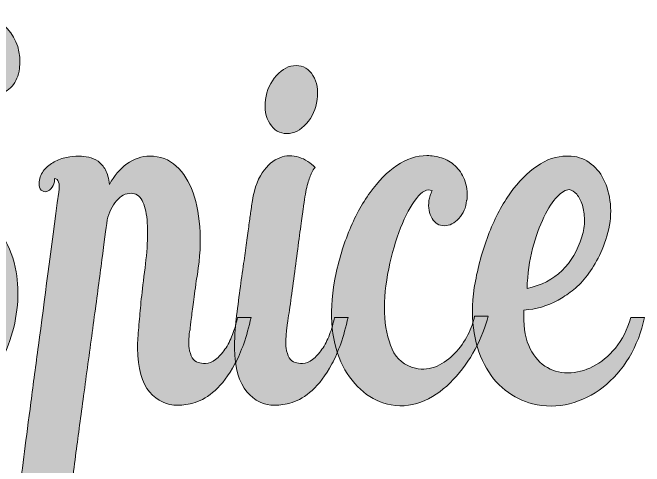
# Model space of a CAD drawing. Header units: inches. Extents: x 0.5 to 6.17, y -8.94 to -0.2.
# Drawn here: x 4.428 to 6.146, y -1.433 to -0.198 of the extents above; entities that cross this region are included whole.
import ezdxf

# ---------------------------------------------------------------- set-up
doc = ezdxf.new("R2010")
doc.units = ezdxf.units.IN
doc.header["$MEASUREMENT"] = 0
doc.layers.add('Layer 1', color=7, linetype='Continuous')

# ---------------------------------------------------------------- blocks, each defined once
blk = doc.blocks.new('block 20')
at = {"layer": 'Layer 1', "true_color": 0xf2f2f2}
h = blk.add_hatch(color=7, dxfattribs=at)
h.dxf.hatch_style = 2
edge = h.paths.add_edge_path()
edge.add_spline(control_points=[(4.1723, -0.4532), (4.168, -0.4826), (4.1705, -0.5094), (4.1799, -0.5337), (4.1892, -0.5579), (4.2027, -0.5807), (4.2204, -0.602), (4.2381, -0.6234), (4.2581, -0.6443), (4.2805, -0.6647), (4.3028, -0.6851), (4.3244, -0.7072), (4.3454, -0.731), (4.3663, -0.7547), (4.3852, -0.7806), (4.4022, -0.8086), (4.4191, -0.8366), (4.4308, -0.8682), (4.4373, -0.9033), (4.4423, -0.9318), (4.4434, -0.9622), (4.4405, -0.9945), (4.4377, -1.0268), (4.4308, -1.0588), (4.42, -1.0906), (4.4092, -1.1225), (4.3947, -1.1528), (4.3767, -1.1818), (4.3587, -1.2108), (4.3369, -1.2362), (4.3113, -1.258), (4.2857, -1.2798), (4.2568, -1.2967), (4.2247, -1.3086), (4.1927, -1.3204), (4.1571, -1.3254), (4.1182, -1.3235), (4.0756, -1.3245), (4.0389, -1.3133), (4.0079, -1.29), (3.9769, -1.2668), (3.9532, -1.2373), (3.937, -1.2017), (3.9208, -1.1661), (3.9128, -1.1272), (3.9132, -1.0849), (3.9136, -1.0427), (3.9239, -1.003), (3.9441, -0.966), (3.9527, -0.9498), (3.9626, -0.9368), (3.9738, -0.9268), (3.985, -0.9168), (3.9978, -0.9119), (4.0122, -0.9119), (4.0266, -0.9119), (4.0378, -0.9195), (4.0457, -0.9346), (4.0537, -0.9498), (4.0562, -0.9669), (4.0533, -0.9859), (4.0511, -0.9992), (4.047, -1.0087), (4.0409, -1.0144), (4.0347, -1.0201), (4.0282, -1.0251), (4.0214, -1.0294), (4.0145, -1.0336), (4.0082, -1.0386), (4.0025, -1.0443), (3.9967, -1.05), (3.9938, -1.0591), (3.9938, -1.0714), (3.9888, -1.1056), (3.9925, -1.1341), (4.0052, -1.1569), (4.0178, -1.1796), (4.0351, -1.196), (4.0571, -1.206), (4.0791, -1.216), (4.1036, -1.2193), (4.1306, -1.216), (4.1577, -1.2127), (4.1827, -1.2022), (4.2058, -1.1846), (4.2289, -1.1671), (4.248, -1.1421), (4.2631, -1.1098), (4.2783, -1.0776), (4.2851, -1.0372), (4.2837, -0.9888), (4.2823, -0.9622), (4.2738, -0.937), (4.2583, -0.9133), (4.2428, -0.8896), (4.2242, -0.866), (4.2026, -0.8428), (4.1809, -0.8195), (4.158, -0.7955), (4.1339, -0.7708), (4.1097, -0.7461), (4.0885, -0.7188), (4.0701, -0.6889), (4.0517, -0.659), (4.0383, -0.6258), (4.03, -0.5892), (4.0217, -0.5527), (4.0223, -0.5106), (4.0317, -0.4632), (4.0403, -0.4214), (4.0529, -0.3841), (4.0695, -0.3513), (4.0861, -0.3186), (4.1059, -0.2908), (4.129, -0.268), (4.1521, -0.2452), (4.1775, -0.2279), (4.2053, -0.216), (4.233, -0.2041), (4.2621, -0.1982), (4.2924, -0.1982), (4.3457, -0.1982), (4.3859, -0.2127), (4.413, -0.2417), (4.44, -0.2706), (4.451, -0.307), (4.446, -0.3506), (4.4438, -0.3696), (4.4371, -0.3855), (4.4259, -0.3983), (4.4148, -0.4112), (4.402, -0.4176), (4.3875, -0.4176), (4.3731, -0.4176), (4.3614, -0.4112), (4.3524, -0.3983), (4.3434, -0.3855), (4.3403, -0.3696), (4.3432, -0.3506), (4.3439, -0.3402), (4.3452, -0.3309), (4.347, -0.3228), (4.3488, -0.3148), (4.3497, -0.3077), (4.3497, -0.3015), (4.3497, -0.2953), (4.3481, -0.2892), (4.3448, -0.283), (4.3416, -0.2768), (4.3356, -0.2709), (4.327, -0.2652), (4.3241, -0.2623), (4.316, -0.2609), (4.3026, -0.2609), (4.2893, -0.2609), (4.2743, -0.2666), (4.2577, -0.278), (4.2411, -0.2894), (4.2247, -0.3086), (4.2085, -0.3357), (4.1923, -0.3627), (4.1802, -0.4019), (4.1723, -0.4532)], knot_values=[0, 0, 0, 0, 1, 1, 1, 2, 2, 2, 3, 3, 3, 4, 4, 4, 5, 5, 5, 6, 6, 6, 7, 7, 7, 8, 8, 8, 9, 9, 9, 10, 10, 10, 11, 11, 11, 12, 12, 12, 13, 13, 13, 14, 14, 14, 15, 15, 15, 16, 16, 16, 17, 17, 17, 18, 18, 18, 19, 19, 19, 20, 20, 20, 21, 21, 21, 22, 22, 22, 23, 23, 23, 24, 24, 24, 25, 25, 25, 26, 26, 26, 27, 27, 27, 28, 28, 28, 29, 29, 29, 30, 30, 30, 31, 31, 31, 32, 32, 32, 33, 33, 33, 34, 34, 34, 35, 35, 35, 36, 36, 36, 37, 37, 37, 38, 38, 38, 39, 39, 39, 40, 40, 40, 41, 41, 41, 42, 42, 42, 43, 43, 43, 44, 44, 44, 45, 45, 45, 46, 46, 46, 47, 47, 47, 48, 48, 48, 49, 49, 49, 50, 50, 50, 51, 51, 51, 52, 52, 52, 53, 53, 53, 54, 54, 54, 54], degree=3, periodic=1)
at = {"layer": 'Layer 1', "lineweight": 0}
blk.add_open_spline([(4.1723, -0.4532), (4.168, -0.4826), (4.1705, -0.5094), (4.1799, -0.5337), (4.1892, -0.5579), (4.2027, -0.5807), (4.2204, -0.602), (4.2381, -0.6234), (4.2581, -0.6443), (4.2805, -0.6647), (4.3028, -0.6851), (4.3244, -0.7072), (4.3454, -0.731), (4.3663, -0.7547), (4.3852, -0.7806), (4.4022, -0.8086), (4.4191, -0.8366), (4.4308, -0.8682), (4.4373, -0.9033), (4.4423, -0.9318), (4.4434, -0.9622), (4.4405, -0.9945), (4.4377, -1.0268), (4.4308, -1.0588), (4.42, -1.0906), (4.4092, -1.1225), (4.3947, -1.1528), (4.3767, -1.1818), (4.3587, -1.2108), (4.3369, -1.2362), (4.3113, -1.258), (4.2857, -1.2798), (4.2568, -1.2967), (4.2247, -1.3086), (4.1927, -1.3204), (4.1571, -1.3254), (4.1182, -1.3235), (4.0756, -1.3245), (4.0389, -1.3133), (4.0079, -1.29), (3.9769, -1.2668), (3.9532, -1.2373), (3.937, -1.2017), (3.9208, -1.1661), (3.9128, -1.1272), (3.9132, -1.0849), (3.9136, -1.0427), (3.9239, -1.003), (3.9441, -0.966), (3.9527, -0.9498), (3.9626, -0.9368), (3.9738, -0.9268), (3.985, -0.9168), (3.9978, -0.9119), (4.0122, -0.9119), (4.0266, -0.9119), (4.0378, -0.9195), (4.0457, -0.9346), (4.0537, -0.9498), (4.0562, -0.9669), (4.0533, -0.9859), (4.0511, -0.9992), (4.047, -1.0087), (4.0409, -1.0144), (4.0347, -1.0201), (4.0282, -1.0251), (4.0214, -1.0294), (4.0145, -1.0336), (4.0082, -1.0386), (4.0025, -1.0443), (3.9967, -1.05), (3.9938, -1.0591), (3.9938, -1.0714), (3.9888, -1.1056), (3.9925, -1.1341), (4.0052, -1.1569), (4.0178, -1.1796), (4.0351, -1.196), (4.0571, -1.206), (4.0791, -1.216), (4.1036, -1.2193), (4.1306, -1.216), (4.1577, -1.2127), (4.1827, -1.2022), (4.2058, -1.1846), (4.2289, -1.1671), (4.248, -1.1421), (4.2631, -1.1098), (4.2783, -1.0776), (4.2851, -1.0372), (4.2837, -0.9888), (4.2823, -0.9622), (4.2738, -0.937), (4.2583, -0.9133), (4.2428, -0.8896), (4.2242, -0.866), (4.2026, -0.8428), (4.1809, -0.8195), (4.158, -0.7955), (4.1339, -0.7708), (4.1097, -0.7461), (4.0885, -0.7188), (4.0701, -0.6889), (4.0517, -0.659), (4.0383, -0.6258), (4.03, -0.5892), (4.0217, -0.5527), (4.0223, -0.5106), (4.0317, -0.4632), (4.0403, -0.4214), (4.0529, -0.3841), (4.0695, -0.3513), (4.0861, -0.3186), (4.1059, -0.2908), (4.129, -0.268), (4.1521, -0.2452), (4.1775, -0.2279), (4.2053, -0.216), (4.233, -0.2041), (4.2621, -0.1982), (4.2924, -0.1982), (4.3457, -0.1982), (4.3859, -0.2127), (4.413, -0.2417), (4.44, -0.2706), (4.451, -0.307), (4.446, -0.3506), (4.4438, -0.3696), (4.4371, -0.3855), (4.4259, -0.3983), (4.4148, -0.4112), (4.402, -0.4176), (4.3875, -0.4176), (4.3731, -0.4176), (4.3614, -0.4112), (4.3524, -0.3983), (4.3434, -0.3855), (4.3403, -0.3696), (4.3432, -0.3506), (4.3439, -0.3402), (4.3452, -0.3309), (4.347, -0.3228), (4.3488, -0.3148), (4.3497, -0.3077), (4.3497, -0.3015), (4.3497, -0.2953), (4.3481, -0.2892), (4.3448, -0.283), (4.3416, -0.2768), (4.3356, -0.2709), (4.327, -0.2652), (4.3241, -0.2623), (4.316, -0.2609), (4.3026, -0.2609), (4.2893, -0.2609), (4.2743, -0.2666), (4.2577, -0.278), (4.2411, -0.2894), (4.2247, -0.3086), (4.2085, -0.3357), (4.1923, -0.3627), (4.1802, -0.4019), (4.1723, -0.4532)], degree=3, knots=[0, 0, 0, 0, 1, 1, 1, 2, 2, 2, 3, 3, 3, 4, 4, 4, 5, 5, 5, 6, 6, 6, 7, 7, 7, 8, 8, 8, 9, 9, 9, 10, 10, 10, 11, 11, 11, 12, 12, 12, 13, 13, 13, 14, 14, 14, 15, 15, 15, 16, 16, 16, 17, 17, 17, 18, 18, 18, 19, 19, 19, 20, 20, 20, 21, 21, 21, 22, 22, 22, 23, 23, 23, 24, 24, 24, 25, 25, 25, 26, 26, 26, 27, 27, 27, 28, 28, 28, 29, 29, 29, 30, 30, 30, 31, 31, 31, 32, 32, 32, 33, 33, 33, 34, 34, 34, 35, 35, 35, 36, 36, 36, 37, 37, 37, 38, 38, 38, 39, 39, 39, 40, 40, 40, 41, 41, 41, 42, 42, 42, 43, 43, 43, 44, 44, 44, 45, 45, 45, 46, 46, 46, 47, 47, 47, 48, 48, 48, 49, 49, 49, 50, 50, 50, 51, 51, 51, 52, 52, 52, 53, 53, 53, 54, 54, 54, 54], dxfattribs=at)
blk = doc.blocks.new('block 21')
at = {"layer": 'Layer 1', "true_color": 0xf2f2f2}
h = blk.add_hatch(color=7, dxfattribs=at)
h.dxf.hatch_style = 2
edge = h.paths.add_edge_path()
edge.add_spline(control_points=[(5.0766, -1.0272), (5.0643, -1.0804), (5.0495, -1.1227), (5.0322, -1.154), (5.0149, -1.1854), (4.9971, -1.2093), (4.9787, -1.2259), (4.9603, -1.2426), (4.9421, -1.2535), (4.9241, -1.2587), (4.906, -1.2639), (4.8905, -1.2665), (4.8775, -1.2665), (4.8472, -1.2665), (4.8215, -1.2544), (4.8002, -1.2302), (4.7789, -1.206), (4.7679, -1.1664), (4.7672, -1.1113), (4.7672, -1.0989), (4.7681, -1.0826), (4.7699, -1.0621), (4.7717, -1.0417), (4.7735, -1.0215), (4.7753, -1.0016), (4.7771, -0.9816), (4.7798, -0.957), (4.7834, -0.9275), (4.7878, -0.8962), (4.791, -0.8663), (4.7932, -0.8378), (4.7953, -0.8093), (4.7953, -0.7839), (4.7932, -0.7616), (4.791, -0.7393), (4.7865, -0.7217), (4.7796, -0.7089), (4.7728, -0.6961), (4.7629, -0.6896), (4.7499, -0.6896), (4.7348, -0.6896), (4.7214, -0.6965), (4.7099, -0.7103), (4.6983, -0.7241), (4.69, -0.7414), (4.685, -0.7623), (4.6814, -0.787), (4.6765, -0.8231), (4.6704, -0.8705), (4.6643, -0.918), (4.6574, -0.9698), (4.6498, -1.0258), (4.6423, -1.0819), (4.6345, -1.1391), (4.6266, -1.1975), (4.6186, -1.2559), (4.6114, -1.3093), (4.605, -1.3577), (4.5985, -1.4061), (4.5912, -1.4612), (4.5833, -1.5229), (4.5797, -1.5467), (4.5779, -1.5652), (4.5779, -1.5785), (4.5779, -1.5918), (4.5786, -1.6022), (4.5801, -1.6098), (4.5815, -1.6184), (4.5837, -1.6241), (4.5866, -1.6269), (4.5714, -1.6402), (4.5543, -1.6495), (4.5352, -1.6547), (4.5161, -1.6599), (4.4989, -1.6592), (4.4838, -1.6526), (4.4687, -1.6459), (4.4568, -1.6324), (4.4481, -1.612), (4.4395, -1.5915), (4.4377, -1.5619), (4.4427, -1.5229), (4.4492, -1.4745), (4.455, -1.4308), (4.46, -1.3919), (4.4651, -1.3529), (4.4708, -1.3083), (4.4773, -1.258), (4.4838, -1.2077), (4.4906, -1.1564), (4.4979, -1.1042), (4.5137, -0.9826), (4.5321, -0.8435), (4.553, -0.6868), (4.5566, -0.6621), (4.5527, -0.6498), (4.5411, -0.6498), (4.5411, -0.6498), (4.5411, -0.6583), (4.5411, -0.6583), (4.5397, -0.6659), (4.5366, -0.6723), (4.5319, -0.6775), (4.5272, -0.6828), (4.522, -0.6854), (4.5163, -0.6854), (4.5105, -0.6854), (4.506, -0.6828), (4.5027, -0.6775), (4.4995, -0.6723), (4.4986, -0.6659), (4.5, -0.6583), (4.5015, -0.646), (4.506, -0.6353), (4.5136, -0.6263), (4.5211, -0.6172), (4.5301, -0.6099), (4.5406, -0.6042), (4.551, -0.5985), (4.5622, -0.5944), (4.5741, -0.5921), (4.586, -0.5897), (4.5974, -0.5885), (4.6082, -0.5885), (4.6168, -0.5885), (4.6257, -0.5895), (4.6347, -0.5914), (4.6437, -0.5933), (4.6522, -0.5971), (4.6601, -0.6027), (4.668, -0.6084), (4.6747, -0.6163), (4.6801, -0.6263), (4.6855, -0.6362), (4.6893, -0.6493), (4.6915, -0.6654), (4.703, -0.6426), (4.7187, -0.6241), (4.7385, -0.6099), (4.7584, -0.5956), (4.7791, -0.5885), (4.8007, -0.5885), (4.8289, -0.5885), (4.8528, -0.5975), (4.8727, -0.6156), (4.8925, -0.6336), (4.9078, -0.6578), (4.9186, -0.6882), (4.9295, -0.7186), (4.9358, -0.7544), (4.9376, -0.7958), (4.9394, -0.8371), (4.9359, -0.881), (4.9273, -0.9275), (4.9237, -0.9541), (4.9208, -0.9757), (4.9186, -0.9923), (4.9165, -1.009), (4.9145, -1.0244), (4.9127, -1.0386), (4.9109, -1.0529), (4.91, -1.0614), (4.91, -1.0643), (4.91, -1.0643), (4.9089, -1.0657), (4.9089, -1.0657), (4.9067, -1.0847), (4.9064, -1.0997), (4.9078, -1.1106), (4.9093, -1.1215), (4.9122, -1.1303), (4.9165, -1.1369), (4.9208, -1.1436), (4.926, -1.1478), (4.9322, -1.1497), (4.9383, -1.1517), (4.945, -1.1526), (4.9522, -1.1526), (4.9615, -1.1526), (4.9707, -1.149), (4.9798, -1.1419), (4.9888, -1.1348), (4.9972, -1.1255), (5.0052, -1.1141), (5.0131, -1.1027), (5.02, -1.0894), (5.0257, -1.0742), (5.0315, -1.0591), (5.0362, -1.0434), (5.0398, -1.0272), (5.0398, -1.0272), (5.0766, -1.0272), (5.0766, -1.0272)], knot_values=[0, 0, 0, 0, 1, 1, 1, 2, 2, 2, 3, 3, 3, 4, 4, 4, 5, 5, 5, 6, 6, 6, 7, 7, 7, 8, 8, 8, 9, 9, 9, 10, 10, 10, 11, 11, 11, 12, 12, 12, 13, 13, 13, 14, 14, 14, 15, 15, 15, 16, 16, 16, 17, 17, 17, 18, 18, 18, 19, 19, 19, 20, 20, 20, 21, 21, 21, 22, 22, 22, 23, 23, 23, 24, 24, 24, 25, 25, 25, 26, 26, 26, 27, 27, 27, 28, 28, 28, 29, 29, 29, 30, 30, 30, 31, 31, 31, 32, 32, 32, 33, 33, 33, 34, 34, 34, 35, 35, 35, 36, 36, 36, 37, 37, 37, 38, 38, 38, 39, 39, 39, 40, 40, 40, 41, 41, 41, 42, 42, 42, 43, 43, 43, 44, 44, 44, 45, 45, 45, 46, 46, 46, 47, 47, 47, 48, 48, 48, 49, 49, 49, 50, 50, 50, 51, 51, 51, 52, 52, 52, 53, 53, 53, 54, 54, 54, 55, 55, 55, 56, 56, 56, 57, 57, 57, 58, 58, 58, 59, 59, 59, 60, 60, 60, 61, 61, 61, 62, 62, 62, 63, 63, 63, 64, 64, 64, 64], degree=3, periodic=1)
at = {"layer": 'Layer 1', "lineweight": 0}
blk.add_open_spline([(5.0766, -1.0272), (5.0643, -1.0804), (5.0495, -1.1227), (5.0322, -1.154), (5.0149, -1.1854), (4.9971, -1.2093), (4.9787, -1.2259), (4.9603, -1.2426), (4.9421, -1.2535), (4.9241, -1.2587), (4.906, -1.2639), (4.8905, -1.2665), (4.8775, -1.2665), (4.8472, -1.2665), (4.8215, -1.2544), (4.8002, -1.2302), (4.7789, -1.206), (4.7679, -1.1664), (4.7672, -1.1113), (4.7672, -1.0989), (4.7681, -1.0826), (4.7699, -1.0621), (4.7717, -1.0417), (4.7735, -1.0215), (4.7753, -1.0016), (4.7771, -0.9816), (4.7798, -0.957), (4.7834, -0.9275), (4.7878, -0.8962), (4.791, -0.8663), (4.7932, -0.8378), (4.7953, -0.8093), (4.7953, -0.7839), (4.7932, -0.7616), (4.791, -0.7393), (4.7865, -0.7217), (4.7796, -0.7089), (4.7728, -0.6961), (4.7629, -0.6896), (4.7499, -0.6896), (4.7348, -0.6896), (4.7214, -0.6965), (4.7099, -0.7103), (4.6983, -0.7241), (4.69, -0.7414), (4.685, -0.7623), (4.6814, -0.787), (4.6765, -0.8231), (4.6704, -0.8705), (4.6643, -0.918), (4.6574, -0.9698), (4.6498, -1.0258), (4.6423, -1.0819), (4.6345, -1.1391), (4.6266, -1.1975), (4.6186, -1.2559), (4.6114, -1.3093), (4.605, -1.3577), (4.5985, -1.4061), (4.5912, -1.4612), (4.5833, -1.5229), (4.5797, -1.5467), (4.5779, -1.5652), (4.5779, -1.5785), (4.5779, -1.5918), (4.5786, -1.6022), (4.5801, -1.6098), (4.5815, -1.6184), (4.5837, -1.6241), (4.5866, -1.6269), (4.5714, -1.6402), (4.5543, -1.6495), (4.5352, -1.6547), (4.5161, -1.6599), (4.4989, -1.6592), (4.4838, -1.6526), (4.4687, -1.6459), (4.4568, -1.6324), (4.4481, -1.612), (4.4395, -1.5915), (4.4377, -1.5619), (4.4427, -1.5229), (4.4492, -1.4745), (4.455, -1.4308), (4.46, -1.3919), (4.4651, -1.3529), (4.4708, -1.3083), (4.4773, -1.258), (4.4838, -1.2077), (4.4906, -1.1564), (4.4979, -1.1042), (4.5137, -0.9826), (4.5321, -0.8435), (4.553, -0.6868), (4.5566, -0.6621), (4.5527, -0.6498), (4.5411, -0.6498), (4.5411, -0.6498), (4.5411, -0.6583), (4.5411, -0.6583), (4.5397, -0.6659), (4.5366, -0.6723), (4.5319, -0.6775), (4.5272, -0.6828), (4.522, -0.6854), (4.5163, -0.6854), (4.5105, -0.6854), (4.506, -0.6828), (4.5027, -0.6775), (4.4995, -0.6723), (4.4986, -0.6659), (4.5, -0.6583), (4.5015, -0.646), (4.506, -0.6353), (4.5136, -0.6263), (4.5211, -0.6172), (4.5301, -0.6099), (4.5406, -0.6042), (4.551, -0.5985), (4.5622, -0.5944), (4.5741, -0.5921), (4.586, -0.5897), (4.5974, -0.5885), (4.6082, -0.5885), (4.6168, -0.5885), (4.6257, -0.5895), (4.6347, -0.5914), (4.6437, -0.5933), (4.6522, -0.5971), (4.6601, -0.6027), (4.668, -0.6084), (4.6747, -0.6163), (4.6801, -0.6263), (4.6855, -0.6362), (4.6893, -0.6493), (4.6915, -0.6654), (4.703, -0.6426), (4.7187, -0.6241), (4.7385, -0.6099), (4.7584, -0.5956), (4.7791, -0.5885), (4.8007, -0.5885), (4.8289, -0.5885), (4.8528, -0.5975), (4.8727, -0.6156), (4.8925, -0.6336), (4.9078, -0.6578), (4.9186, -0.6882), (4.9295, -0.7186), (4.9358, -0.7544), (4.9376, -0.7958), (4.9394, -0.8371), (4.9359, -0.881), (4.9273, -0.9275), (4.9237, -0.9541), (4.9208, -0.9757), (4.9186, -0.9923), (4.9165, -1.009), (4.9145, -1.0244), (4.9127, -1.0386), (4.9109, -1.0529), (4.91, -1.0614), (4.91, -1.0643), (4.91, -1.0643), (4.9089, -1.0657), (4.9089, -1.0657), (4.9067, -1.0847), (4.9064, -1.0997), (4.9078, -1.1106), (4.9093, -1.1215), (4.9122, -1.1303), (4.9165, -1.1369), (4.9208, -1.1436), (4.926, -1.1478), (4.9322, -1.1497), (4.9383, -1.1517), (4.945, -1.1526), (4.9522, -1.1526), (4.9615, -1.1526), (4.9707, -1.149), (4.9798, -1.1419), (4.9888, -1.1348), (4.9972, -1.1255), (5.0052, -1.1141), (5.0131, -1.1027), (5.02, -1.0894), (5.0257, -1.0742), (5.0315, -1.0591), (5.0362, -1.0434), (5.0398, -1.0272), (5.0398, -1.0272), (5.0766, -1.0272), (5.0766, -1.0272)], degree=3, knots=[0, 0, 0, 0, 1, 1, 1, 2, 2, 2, 3, 3, 3, 4, 4, 4, 5, 5, 5, 6, 6, 6, 7, 7, 7, 8, 8, 8, 9, 9, 9, 10, 10, 10, 11, 11, 11, 12, 12, 12, 13, 13, 13, 14, 14, 14, 15, 15, 15, 16, 16, 16, 17, 17, 17, 18, 18, 18, 19, 19, 19, 20, 20, 20, 21, 21, 21, 22, 22, 22, 23, 23, 23, 24, 24, 24, 25, 25, 25, 26, 26, 26, 27, 27, 27, 28, 28, 28, 29, 29, 29, 30, 30, 30, 31, 31, 31, 32, 32, 32, 33, 33, 33, 34, 34, 34, 35, 35, 35, 36, 36, 36, 37, 37, 37, 38, 38, 38, 39, 39, 39, 40, 40, 40, 41, 41, 41, 42, 42, 42, 43, 43, 43, 44, 44, 44, 45, 45, 45, 46, 46, 46, 47, 47, 47, 48, 48, 48, 49, 49, 49, 50, 50, 50, 51, 51, 51, 52, 52, 52, 53, 53, 53, 54, 54, 54, 55, 55, 55, 56, 56, 56, 57, 57, 57, 58, 58, 58, 59, 59, 59, 60, 60, 60, 61, 61, 61, 62, 62, 62, 63, 63, 63, 64, 64, 64, 64], dxfattribs=at)
blk = doc.blocks.new('block 22')
at = {"layer": 'Layer 1', "true_color": 0xf2f2f2}
h = blk.add_hatch(color=7, dxfattribs=at)
h.dxf.hatch_style = 2
edge = h.paths.add_edge_path()
edge.add_spline(control_points=[(5.3405, -1.0272), (5.3282, -1.0804), (5.3135, -1.1227), (5.2962, -1.154), (5.2788, -1.1854), (5.261, -1.2093), (5.2426, -1.2259), (5.2242, -1.2426), (5.206, -1.2535), (5.188, -1.2587), (5.1699, -1.2639), (5.1545, -1.2665), (5.1415, -1.2665), (5.1112, -1.2665), (5.0856, -1.2542), (5.0647, -1.2295), (5.0437, -1.2048), (5.0326, -1.1654), (5.0311, -1.1113), (5.0311, -1.0999), (5.0315, -1.0876), (5.0322, -1.0742), (5.0329, -1.061), (5.034, -1.0472), (5.0355, -1.0329), (5.0427, -0.9769), (5.0495, -0.9261), (5.056, -0.8805), (5.0589, -0.8615), (5.0616, -0.8428), (5.0641, -0.8243), (5.0667, -0.8057), (5.0688, -0.7894), (5.0706, -0.7751), (5.0724, -0.7609), (5.074, -0.749), (5.0755, -0.7395), (5.0769, -0.73), (5.0777, -0.7248), (5.0777, -0.7238), (5.0827, -0.6849), (5.0924, -0.655), (5.1069, -0.6341), (5.1213, -0.6132), (5.1371, -0.5994), (5.1545, -0.5928), (5.1718, -0.5861), (5.1891, -0.5857), (5.2064, -0.5914), (5.2237, -0.5971), (5.2385, -0.6066), (5.2507, -0.6198), (5.2471, -0.6227), (5.2435, -0.6284), (5.2399, -0.6369), (5.2363, -0.6445), (5.2327, -0.655), (5.2291, -0.6683), (5.2255, -0.6816), (5.2222, -0.7001), (5.2194, -0.7238), (5.2194, -0.7257), (5.2181, -0.735), (5.2156, -0.7516), (5.213, -0.7682), (5.2102, -0.7889), (5.2069, -0.8136), (5.2037, -0.8383), (5.2002, -0.8646), (5.1966, -0.8926), (5.193, -0.9206), (5.1894, -0.9472), (5.1858, -0.9724), (5.1822, -0.9976), (5.1791, -1.0189), (5.1766, -1.0365), (5.1741, -1.0541), (5.1728, -1.0638), (5.1728, -1.0657), (5.1707, -1.0847), (5.1703, -1.0997), (5.1718, -1.1106), (5.1732, -1.1215), (5.1761, -1.1303), (5.1804, -1.1369), (5.1847, -1.1436), (5.19, -1.1478), (5.1961, -1.1497), (5.2022, -1.1517), (5.2089, -1.1526), (5.2161, -1.1526), (5.2255, -1.1526), (5.2347, -1.149), (5.2437, -1.1419), (5.2527, -1.1348), (5.2612, -1.1255), (5.2691, -1.1141), (5.277, -1.1027), (5.2839, -1.0894), (5.2897, -1.0742), (5.2954, -1.0591), (5.3001, -1.0434), (5.3037, -1.0272), (5.3037, -1.0272), (5.3405, -1.0272), (5.3405, -1.0272)], knot_values=[0, 0, 0, 0, 1, 1, 1, 2, 2, 2, 3, 3, 3, 4, 4, 4, 5, 5, 5, 6, 6, 6, 7, 7, 7, 8, 8, 8, 9, 9, 9, 10, 10, 10, 11, 11, 11, 12, 12, 12, 13, 13, 13, 14, 14, 14, 15, 15, 15, 16, 16, 16, 17, 17, 17, 18, 18, 18, 19, 19, 19, 20, 20, 20, 21, 21, 21, 22, 22, 22, 23, 23, 23, 24, 24, 24, 25, 25, 25, 26, 26, 26, 27, 27, 27, 28, 28, 28, 29, 29, 29, 30, 30, 30, 31, 31, 31, 32, 32, 32, 33, 33, 33, 34, 34, 34, 35, 35, 35, 35], degree=3, periodic=1)
edge = h.paths.add_edge_path()
edge.add_spline(control_points=[(5.2448, -0.3691), (5.2336, -0.3511), (5.2183, -0.3421), (5.1988, -0.3421), (5.1793, -0.3421), (5.1615, -0.3511), (5.1453, -0.3691), (5.129, -0.3872), (5.1191, -0.409), (5.1155, -0.4347), (5.1119, -0.4603), (5.1159, -0.4822), (5.1274, -0.5002), (5.1389, -0.5182), (5.1545, -0.5273), (5.1739, -0.5273), (5.1934, -0.5273), (5.2111, -0.5182), (5.2269, -0.5002), (5.2428, -0.4822), (5.2525, -0.4603), (5.2561, -0.4347), (5.2597, -0.409), (5.256, -0.3872), (5.2448, -0.3691)], knot_values=[0, 0, 0, 0, 1, 1, 1, 2, 2, 2, 3, 3, 3, 4, 4, 4, 5, 5, 5, 6, 6, 6, 7, 7, 7, 8, 8, 8, 8], degree=3, periodic=1)
at = {"layer": 'Layer 1', "lineweight": 0}
for points, knots in [([(5.2448, -0.3691), (5.2336, -0.3511), (5.2183, -0.3421), (5.1988, -0.3421), (5.1793, -0.3421), (5.1615, -0.3511), (5.1453, -0.3691), (5.129, -0.3872), (5.1191, -0.409), (5.1155, -0.4347), (5.1119, -0.4603), (5.1159, -0.4822), (5.1274, -0.5002), (5.1389, -0.5182), (5.1545, -0.5273), (5.1739, -0.5273), (5.1934, -0.5273), (5.2111, -0.5182), (5.2269, -0.5002), (5.2428, -0.4822), (5.2525, -0.4603), (5.2561, -0.4347), (5.2597, -0.409), (5.256, -0.3872), (5.2448, -0.3691)], [0, 0, 0, 0, 1, 1, 1, 2, 2, 2, 3, 3, 3, 4, 4, 4, 5, 5, 5, 6, 6, 6, 7, 7, 7, 8, 8, 8, 8]), ([(5.3405, -1.0272), (5.3282, -1.0804), (5.3135, -1.1227), (5.2962, -1.154), (5.2788, -1.1854), (5.261, -1.2093), (5.2426, -1.2259), (5.2242, -1.2426), (5.206, -1.2535), (5.188, -1.2587), (5.1699, -1.2639), (5.1545, -1.2665), (5.1415, -1.2665), (5.1112, -1.2665), (5.0856, -1.2542), (5.0647, -1.2295), (5.0437, -1.2048), (5.0326, -1.1654), (5.0311, -1.1113), (5.0311, -1.0999), (5.0315, -1.0876), (5.0322, -1.0742), (5.0329, -1.061), (5.034, -1.0472), (5.0355, -1.0329), (5.0427, -0.9769), (5.0495, -0.9261), (5.056, -0.8805), (5.0589, -0.8615), (5.0616, -0.8428), (5.0641, -0.8243), (5.0667, -0.8057), (5.0688, -0.7894), (5.0706, -0.7751), (5.0724, -0.7609), (5.074, -0.749), (5.0755, -0.7395), (5.0769, -0.73), (5.0777, -0.7248), (5.0777, -0.7238), (5.0827, -0.6849), (5.0924, -0.655), (5.1069, -0.6341), (5.1213, -0.6132), (5.1371, -0.5994), (5.1545, -0.5928), (5.1718, -0.5861), (5.1891, -0.5857), (5.2064, -0.5914), (5.2237, -0.5971), (5.2385, -0.6066), (5.2507, -0.6198), (5.2471, -0.6227), (5.2435, -0.6284), (5.2399, -0.6369), (5.2363, -0.6445), (5.2327, -0.655), (5.2291, -0.6683), (5.2255, -0.6816), (5.2222, -0.7001), (5.2194, -0.7238), (5.2194, -0.7257), (5.2181, -0.735), (5.2156, -0.7516), (5.213, -0.7682), (5.2102, -0.7889), (5.2069, -0.8136), (5.2037, -0.8383), (5.2002, -0.8646), (5.1966, -0.8926), (5.193, -0.9206), (5.1894, -0.9472), (5.1858, -0.9724), (5.1822, -0.9976), (5.1791, -1.0189), (5.1766, -1.0365), (5.1741, -1.0541), (5.1728, -1.0638), (5.1728, -1.0657), (5.1707, -1.0847), (5.1703, -1.0997), (5.1718, -1.1106), (5.1732, -1.1215), (5.1761, -1.1303), (5.1804, -1.1369), (5.1847, -1.1436), (5.19, -1.1478), (5.1961, -1.1497), (5.2022, -1.1517), (5.2089, -1.1526), (5.2161, -1.1526), (5.2255, -1.1526), (5.2347, -1.149), (5.2437, -1.1419), (5.2527, -1.1348), (5.2612, -1.1255), (5.2691, -1.1141), (5.277, -1.1027), (5.2839, -1.0894), (5.2897, -1.0742), (5.2954, -1.0591), (5.3001, -1.0434), (5.3037, -1.0272), (5.3037, -1.0272), (5.3405, -1.0272), (5.3405, -1.0272)], [0, 0, 0, 0, 1, 1, 1, 2, 2, 2, 3, 3, 3, 4, 4, 4, 5, 5, 5, 6, 6, 6, 7, 7, 7, 8, 8, 8, 9, 9, 9, 10, 10, 10, 11, 11, 11, 12, 12, 12, 13, 13, 13, 14, 14, 14, 15, 15, 15, 16, 16, 16, 17, 17, 17, 18, 18, 18, 19, 19, 19, 20, 20, 20, 21, 21, 21, 22, 22, 22, 23, 23, 23, 24, 24, 24, 25, 25, 25, 26, 26, 26, 27, 27, 27, 28, 28, 28, 29, 29, 29, 30, 30, 30, 31, 31, 31, 32, 32, 32, 33, 33, 33, 34, 34, 34, 35, 35, 35, 35])]:
    blk.add_open_spline(points, degree=3, knots=knots, dxfattribs=at)
blk = doc.blocks.new('block 23')
at = {"layer": 'Layer 1', "true_color": 0xf2f2f2}
h = blk.add_hatch(color=7, dxfattribs=at)
h.dxf.hatch_style = 2
edge = h.paths.add_edge_path()
edge.add_spline(control_points=[(5.7213, -1.0244), (5.714, -1.0529), (5.7023, -1.0826), (5.6861, -1.1134), (5.6699, -1.1443), (5.65, -1.1721), (5.6266, -1.1967), (5.6032, -1.2214), (5.5772, -1.2404), (5.5487, -1.2537), (5.5202, -1.267), (5.4898, -1.2708), (5.4573, -1.2651), (5.4299, -1.2604), (5.4049, -1.2487), (5.3821, -1.2302), (5.3594, -1.2117), (5.3407, -1.188), (5.3259, -1.159), (5.3111, -1.13), (5.3016, -1.0959), (5.2972, -1.0564), (5.2929, -1.017), (5.2951, -0.9741), (5.3037, -0.9275), (5.3124, -0.881), (5.325, -0.8371), (5.3416, -0.7958), (5.3582, -0.7544), (5.3776, -0.7184), (5.4, -0.6875), (5.4223, -0.6567), (5.4467, -0.6322), (5.473, -0.6141), (5.4993, -0.5961), (5.5266, -0.5871), (5.5547, -0.5871), (5.5677, -0.5871), (5.581, -0.5892), (5.5947, -0.5935), (5.6084, -0.5978), (5.6207, -0.6049), (5.6315, -0.6149), (5.6423, -0.6248), (5.6508, -0.6374), (5.6569, -0.6526), (5.663, -0.6678), (5.6654, -0.6859), (5.6639, -0.7067), (5.6639, -0.7077), (5.6636, -0.7086), (5.6628, -0.7096), (5.6607, -0.7286), (5.6537, -0.7447), (5.6418, -0.758), (5.6298, -0.7713), (5.6167, -0.778), (5.6023, -0.778), (5.5878, -0.778), (5.5767, -0.7713), (5.5687, -0.758), (5.5608, -0.7447), (5.5579, -0.7286), (5.5601, -0.7096), (5.5615, -0.7048), (5.5628, -0.7003), (5.5639, -0.6961), (5.565, -0.6918), (5.5666, -0.6873), (5.5687, -0.6825), (5.5558, -0.6768), (5.5415, -0.6839), (5.526, -0.7039), (5.5105, -0.7238), (5.4963, -0.7504), (5.4833, -0.7837), (5.4703, -0.8169), (5.4595, -0.8542), (5.4508, -0.8955), (5.4422, -0.9368), (5.4384, -0.9764), (5.4395, -1.0144), (5.4406, -1.0524), (5.4474, -1.0854), (5.46, -1.1134), (5.4726, -1.1414), (5.4937, -1.1588), (5.5233, -1.1654), (5.5442, -1.1702), (5.5639, -1.1683), (5.5823, -1.1597), (5.6007, -1.1512), (5.6169, -1.1395), (5.6309, -1.1248), (5.645, -1.1101), (5.6567, -1.0935), (5.6661, -1.075), (5.6755, -1.0564), (5.6816, -1.0396), (5.6845, -1.0244), (5.6845, -1.0244), (5.7213, -1.0244), (5.7213, -1.0244)], knot_values=[0, 0, 0, 0, 1, 1, 1, 2, 2, 2, 3, 3, 3, 4, 4, 4, 5, 5, 5, 6, 6, 6, 7, 7, 7, 8, 8, 8, 9, 9, 9, 10, 10, 10, 11, 11, 11, 12, 12, 12, 13, 13, 13, 14, 14, 14, 15, 15, 15, 16, 16, 16, 17, 17, 17, 18, 18, 18, 19, 19, 19, 20, 20, 20, 21, 21, 21, 22, 22, 22, 23, 23, 23, 24, 24, 24, 25, 25, 25, 26, 26, 26, 27, 27, 27, 28, 28, 28, 29, 29, 29, 30, 30, 30, 31, 31, 31, 32, 32, 32, 33, 33, 33, 34, 34, 34, 34], degree=3, periodic=1)
at = {"layer": 'Layer 1', "lineweight": 0}
blk.add_open_spline([(5.7213, -1.0244), (5.714, -1.0529), (5.7023, -1.0826), (5.6861, -1.1134), (5.6699, -1.1443), (5.65, -1.1721), (5.6266, -1.1967), (5.6032, -1.2214), (5.5772, -1.2404), (5.5487, -1.2537), (5.5202, -1.267), (5.4898, -1.2708), (5.4573, -1.2651), (5.4299, -1.2604), (5.4049, -1.2487), (5.3821, -1.2302), (5.3594, -1.2117), (5.3407, -1.188), (5.3259, -1.159), (5.3111, -1.13), (5.3016, -1.0959), (5.2972, -1.0564), (5.2929, -1.017), (5.2951, -0.9741), (5.3037, -0.9275), (5.3124, -0.881), (5.325, -0.8371), (5.3416, -0.7958), (5.3582, -0.7544), (5.3776, -0.7184), (5.4, -0.6875), (5.4223, -0.6567), (5.4467, -0.6322), (5.473, -0.6141), (5.4993, -0.5961), (5.5266, -0.5871), (5.5547, -0.5871), (5.5677, -0.5871), (5.581, -0.5892), (5.5947, -0.5935), (5.6084, -0.5978), (5.6207, -0.6049), (5.6315, -0.6149), (5.6423, -0.6248), (5.6508, -0.6374), (5.6569, -0.6526), (5.663, -0.6678), (5.6654, -0.6859), (5.6639, -0.7067), (5.6639, -0.7077), (5.6636, -0.7086), (5.6628, -0.7096), (5.6607, -0.7286), (5.6537, -0.7447), (5.6418, -0.758), (5.6298, -0.7713), (5.6167, -0.778), (5.6023, -0.778), (5.5878, -0.778), (5.5767, -0.7713), (5.5687, -0.758), (5.5608, -0.7447), (5.5579, -0.7286), (5.5601, -0.7096), (5.5615, -0.7048), (5.5628, -0.7003), (5.5639, -0.6961), (5.565, -0.6918), (5.5666, -0.6873), (5.5687, -0.6825), (5.5558, -0.6768), (5.5415, -0.6839), (5.526, -0.7039), (5.5105, -0.7238), (5.4963, -0.7504), (5.4833, -0.7837), (5.4703, -0.8169), (5.4595, -0.8542), (5.4508, -0.8955), (5.4422, -0.9368), (5.4384, -0.9764), (5.4395, -1.0144), (5.4406, -1.0524), (5.4474, -1.0854), (5.46, -1.1134), (5.4726, -1.1414), (5.4937, -1.1588), (5.5233, -1.1654), (5.5442, -1.1702), (5.5639, -1.1683), (5.5823, -1.1597), (5.6007, -1.1512), (5.6169, -1.1395), (5.6309, -1.1248), (5.645, -1.1101), (5.6567, -1.0935), (5.6661, -1.075), (5.6755, -1.0564), (5.6816, -1.0396), (5.6845, -1.0244), (5.6845, -1.0244), (5.7213, -1.0244), (5.7213, -1.0244)], degree=3, knots=[0, 0, 0, 0, 1, 1, 1, 2, 2, 2, 3, 3, 3, 4, 4, 4, 5, 5, 5, 6, 6, 6, 7, 7, 7, 8, 8, 8, 9, 9, 9, 10, 10, 10, 11, 11, 11, 12, 12, 12, 13, 13, 13, 14, 14, 14, 15, 15, 15, 16, 16, 16, 17, 17, 17, 18, 18, 18, 19, 19, 19, 20, 20, 20, 21, 21, 21, 22, 22, 22, 23, 23, 23, 24, 24, 24, 25, 25, 25, 26, 26, 26, 27, 27, 27, 28, 28, 28, 29, 29, 29, 30, 30, 30, 31, 31, 31, 32, 32, 32, 33, 33, 33, 34, 34, 34, 34], dxfattribs=at)
blk = doc.blocks.new('block 24')
at = {"layer": 'Layer 1', "true_color": 0xf2f2f2}
h = blk.add_hatch(color=7, dxfattribs=at)
h.dxf.hatch_style = 2
edge = h.paths.add_edge_path()
edge.add_spline(control_points=[(6.1463, -1.0272), (6.1384, -1.0671), (6.1245, -1.1034), (6.1047, -1.1362), (6.0849, -1.169), (6.0613, -1.196), (6.0339, -1.2174), (6.0064, -1.2388), (5.9762, -1.2537), (5.943, -1.2623), (5.9098, -1.2708), (5.8763, -1.2708), (5.8424, -1.2623), (5.8157, -1.2556), (5.7908, -1.2433), (5.7678, -1.2252), (5.7447, -1.2072), (5.7257, -1.1839), (5.711, -1.1554), (5.6962, -1.1269), (5.6863, -1.0937), (5.6812, -1.0557), (5.6762, -1.0178), (5.678, -0.9755), (5.6866, -0.9289), (5.6953, -0.8824), (5.7079, -0.8383), (5.7245, -0.7965), (5.7411, -0.7547), (5.7603, -0.7186), (5.7824, -0.6882), (5.8044, -0.6578), (5.8283, -0.6336), (5.8543, -0.6156), (5.8803, -0.5975), (5.9073, -0.5885), (5.9354, -0.5885), (5.9354, -0.5885), (5.9398, -0.5885), (5.9398, -0.5885), (5.9607, -0.5885), (5.9794, -0.5942), (5.996, -0.6056), (6.0126, -0.617), (6.0257, -0.6324), (6.0355, -0.6519), (6.0452, -0.6714), (6.0513, -0.6937), (6.0539, -0.7188), (6.0564, -0.744), (6.054, -0.7699), (6.0468, -0.7965), (6.0396, -0.8231), (6.0308, -0.8463), (6.0203, -0.8663), (6.0099, -0.8862), (5.9987, -0.9036), (5.9868, -0.9183), (5.9749, -0.933), (5.9625, -0.9453), (5.9495, -0.9553), (5.9365, -0.9653), (5.9239, -0.9736), (5.9116, -0.9802), (5.8828, -0.9964), (5.8518, -1.0054), (5.8186, -1.0073), (5.8164, -1.0462), (5.8208, -1.0783), (5.8316, -1.1034), (5.8424, -1.1286), (5.857, -1.1474), (5.8754, -1.1597), (5.8938, -1.1721), (5.9147, -1.1782), (5.9381, -1.1782), (5.9616, -1.1782), (5.9843, -1.1725), (6.0063, -1.1611), (6.0283, -1.1497), (6.0486, -1.1329), (6.0674, -1.1106), (6.0861, -1.0883), (6.1002, -1.0605), (6.1096, -1.0272), (6.1096, -1.0272), (6.1463, -1.0272), (6.1463, -1.0272)], knot_values=[0, 0, 0, 0, 1, 1, 1, 2, 2, 2, 3, 3, 3, 4, 4, 4, 5, 5, 5, 6, 6, 6, 7, 7, 7, 8, 8, 8, 9, 9, 9, 10, 10, 10, 11, 11, 11, 12, 12, 12, 13, 13, 13, 14, 14, 14, 15, 15, 15, 16, 16, 16, 17, 17, 17, 18, 18, 18, 19, 19, 19, 20, 20, 20, 21, 21, 21, 22, 22, 22, 23, 23, 23, 24, 24, 24, 25, 25, 25, 26, 26, 26, 27, 27, 27, 28, 28, 28, 29, 29, 29, 29], degree=3, periodic=1)
edge = h.paths.add_edge_path()
edge.add_spline(control_points=[(5.9765, -0.8079), (5.9816, -0.7927), (5.9839, -0.7775), (5.9836, -0.7623), (5.9832, -0.7471), (5.9812, -0.7336), (5.9776, -0.7217), (5.974, -0.7098), (5.9689, -0.7001), (5.9625, -0.6925), (5.956, -0.6849), (5.9491, -0.6806), (5.9419, -0.6797), (5.9325, -0.6797), (5.9217, -0.6861), (5.9095, -0.6989), (5.8972, -0.7117), (5.8851, -0.7302), (5.8732, -0.7544), (5.8613, -0.7787), (5.8511, -0.8072), (5.8424, -0.8399), (5.8337, -0.8727), (5.8287, -0.909), (5.8272, -0.9489), (5.8662, -0.9403), (5.8979, -0.924), (5.9224, -0.8997), (5.947, -0.8755), (5.965, -0.8449), (5.9765, -0.8079)], knot_values=[0, 0, 0, 0, 1, 1, 1, 2, 2, 2, 3, 3, 3, 4, 4, 4, 5, 5, 5, 6, 6, 6, 7, 7, 7, 8, 8, 8, 9, 9, 9, 10, 10, 10, 10], degree=3, periodic=1)
at = {"layer": 'Layer 1', "lineweight": 0}
for points, knots in [([(6.1463, -1.0272), (6.1384, -1.0671), (6.1245, -1.1034), (6.1047, -1.1362), (6.0849, -1.169), (6.0613, -1.196), (6.0339, -1.2174), (6.0064, -1.2388), (5.9762, -1.2537), (5.943, -1.2623), (5.9098, -1.2708), (5.8763, -1.2708), (5.8424, -1.2623), (5.8157, -1.2556), (5.7908, -1.2433), (5.7678, -1.2252), (5.7447, -1.2072), (5.7257, -1.1839), (5.711, -1.1554), (5.6962, -1.1269), (5.6863, -1.0937), (5.6812, -1.0557), (5.6762, -1.0178), (5.678, -0.9755), (5.6866, -0.9289), (5.6953, -0.8824), (5.7079, -0.8383), (5.7245, -0.7965), (5.7411, -0.7547), (5.7603, -0.7186), (5.7824, -0.6882), (5.8044, -0.6578), (5.8283, -0.6336), (5.8543, -0.6156), (5.8803, -0.5975), (5.9073, -0.5885), (5.9354, -0.5885), (5.9354, -0.5885), (5.9398, -0.5885), (5.9398, -0.5885), (5.9607, -0.5885), (5.9794, -0.5942), (5.996, -0.6056), (6.0126, -0.617), (6.0257, -0.6324), (6.0355, -0.6519), (6.0452, -0.6714), (6.0513, -0.6937), (6.0539, -0.7188), (6.0564, -0.744), (6.054, -0.7699), (6.0468, -0.7965), (6.0396, -0.8231), (6.0308, -0.8463), (6.0203, -0.8663), (6.0099, -0.8862), (5.9987, -0.9036), (5.9868, -0.9183), (5.9749, -0.933), (5.9625, -0.9453), (5.9495, -0.9553), (5.9365, -0.9653), (5.9239, -0.9736), (5.9116, -0.9802), (5.8828, -0.9964), (5.8518, -1.0054), (5.8186, -1.0073), (5.8164, -1.0462), (5.8208, -1.0783), (5.8316, -1.1034), (5.8424, -1.1286), (5.857, -1.1474), (5.8754, -1.1597), (5.8938, -1.1721), (5.9147, -1.1782), (5.9381, -1.1782), (5.9616, -1.1782), (5.9843, -1.1725), (6.0063, -1.1611), (6.0283, -1.1497), (6.0486, -1.1329), (6.0674, -1.1106), (6.0861, -1.0883), (6.1002, -1.0605), (6.1096, -1.0272), (6.1096, -1.0272), (6.1463, -1.0272), (6.1463, -1.0272)], [0, 0, 0, 0, 1, 1, 1, 2, 2, 2, 3, 3, 3, 4, 4, 4, 5, 5, 5, 6, 6, 6, 7, 7, 7, 8, 8, 8, 9, 9, 9, 10, 10, 10, 11, 11, 11, 12, 12, 12, 13, 13, 13, 14, 14, 14, 15, 15, 15, 16, 16, 16, 17, 17, 17, 18, 18, 18, 19, 19, 19, 20, 20, 20, 21, 21, 21, 22, 22, 22, 23, 23, 23, 24, 24, 24, 25, 25, 25, 26, 26, 26, 27, 27, 27, 28, 28, 28, 29, 29, 29, 29]), ([(5.9765, -0.8079), (5.9816, -0.7927), (5.9839, -0.7775), (5.9836, -0.7623), (5.9832, -0.7471), (5.9812, -0.7336), (5.9776, -0.7217), (5.974, -0.7098), (5.9689, -0.7001), (5.9625, -0.6925), (5.956, -0.6849), (5.9491, -0.6806), (5.9419, -0.6797), (5.9325, -0.6797), (5.9217, -0.6861), (5.9095, -0.6989), (5.8972, -0.7117), (5.8851, -0.7302), (5.8732, -0.7544), (5.8613, -0.7787), (5.8511, -0.8072), (5.8424, -0.8399), (5.8337, -0.8727), (5.8287, -0.909), (5.8272, -0.9489), (5.8662, -0.9403), (5.8979, -0.924), (5.9224, -0.8997), (5.947, -0.8755), (5.965, -0.8449), (5.9765, -0.8079)], [0, 0, 0, 0, 1, 1, 1, 2, 2, 2, 3, 3, 3, 4, 4, 4, 5, 5, 5, 6, 6, 6, 7, 7, 7, 8, 8, 8, 9, 9, 9, 10, 10, 10, 10])]:
    blk.add_open_spline(points, degree=3, knots=knots, dxfattribs=at)
blk = doc.blocks.new('block 13')
at = {"layer": 'Layer 1'}
for name in ['block 20', 'block 22', 'block 21', 'block 23', 'block 24']:
    blk.add_blockref(name, (0, 0), dxfattribs=at)
blk = doc.blocks.new('block 2')
at = {"layer": 'Layer 1'}
blk.add_blockref('block 13', (0, 0), dxfattribs=at)

msp = doc.modelspace()

# ---------------------------------------------------------------- block references
at = {"layer": 'Layer 1'}
msp.add_blockref('block 2', (0, 0), dxfattribs=at)

doc.saveas('drawing.dxf')
